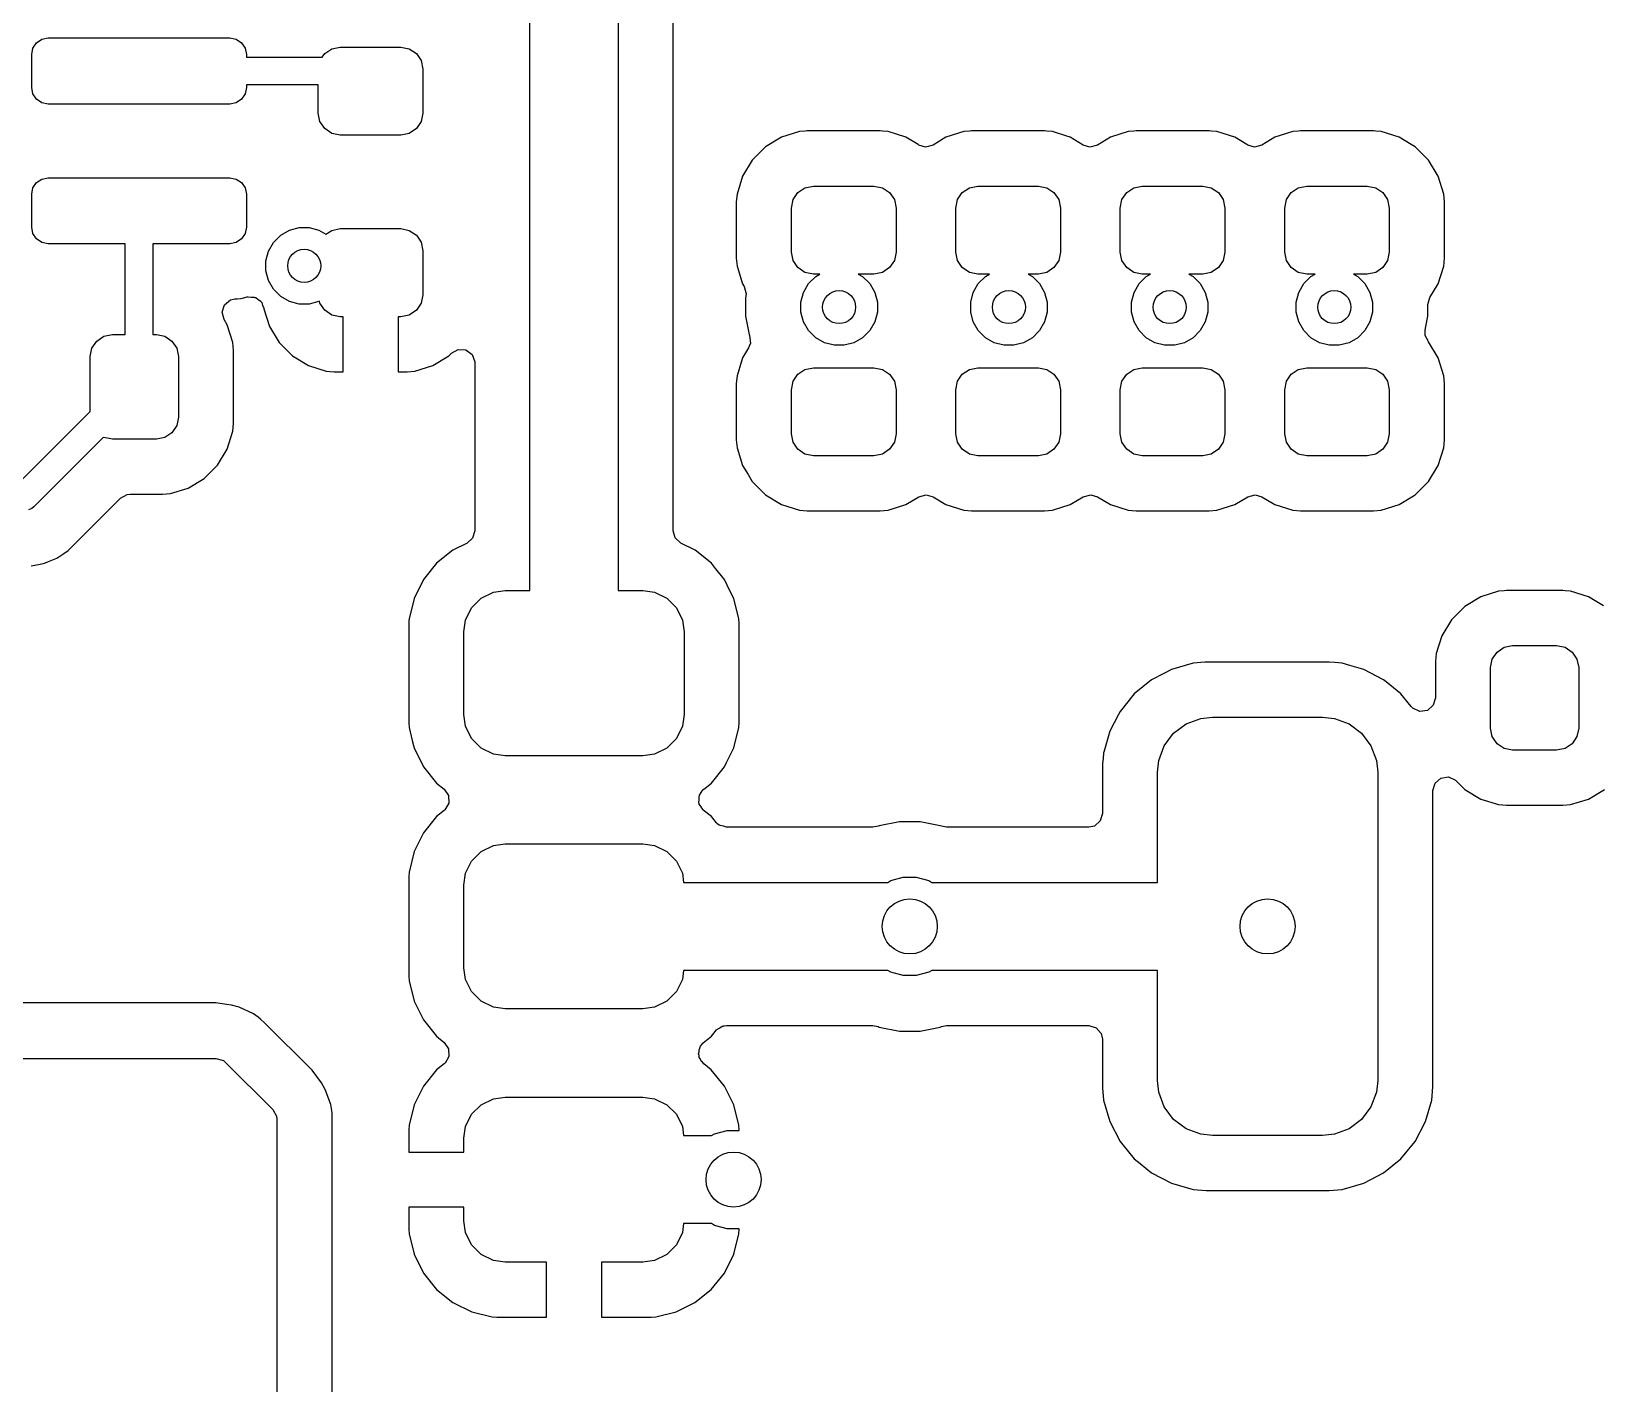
# Model space of a CAD drawing. Extents: x 3.62 to 8.08, y -6.04 to -1.71.
# Drawn here: x 5.967 to 6.528, y -3.187 to -2.704 of the extents above; entities that cross this region are included whole.
import ezdxf

# ---------------------------------------------------------------- set-up
doc = ezdxf.new("R2010")
doc.units = 0
doc.header["$MEASUREMENT"] = 0
doc.layers.add('BLACK', color=7, linetype='CONTINUOUS')

msp = doc.modelspace()

# ---------------------------------------------------------------- linework, layer by layer
at = {"layer": 'BLACK', "linetype": 'CONTINUOUS'}
for p, q in [((6.17717, -2.66339), (6.17717, -2.90354)), ((6.14567, -2.90354), (6.14567, -2.66991)), ((6.19687, -2.7645), (6.19687, -2.67913)), ((5.96797, -2.70955), (5.96925, -2.70764)), ((5.96925, -2.70764), (5.97117, -2.70636)), ((5.97117, -2.70636), (5.97343, -2.70591)), ((5.97343, -2.70591), (6.03839, -2.70591)), ((6.03839, -2.70591), (6.04065, -2.70636)), ((6.04065, -2.70636), (6.04256, -2.70764)), ((6.04256, -2.70764), (6.04384, -2.70955)), ((5.96752, -2.71181), (5.96797, -2.70955)), ((5.96752, -2.72362), (5.96752, -2.71181)), ((6.04384, -2.70955), (6.04429, -2.71181)), ((6.04429, -2.71181), (6.04429, -2.7128)), ((6.04429, -2.7128), (6.07141, -2.7128)), ((6.07141, -2.7128), (6.0723, -2.71146)), ((6.0723, -2.71146), (6.07486, -2.70975)), ((6.07486, -2.70975), (6.07787, -2.70915)), ((6.07787, -2.70915), (6.09952, -2.70915)), ((6.09952, -2.70915), (6.10254, -2.70975)), ((6.10254, -2.70975), (6.10509, -2.71146)), ((6.10509, -2.71146), (6.1068, -2.71401)), ((6.1068, -2.71401), (6.1074, -2.71702)), ((6.1074, -2.71702), (6.1074, -2.73277)), ((5.96797, -2.72588), (5.96752, -2.72362)), ((6.04429, -2.72362), (6.04384, -2.72588)), ((6.07, -2.72264), (6.04429, -2.72264)), ((6.04429, -2.72264), (6.04429, -2.72362)), ((6.07, -2.73277), (6.07, -2.72264)), ((5.96925, -2.7278), (5.96797, -2.72588)), ((5.97117, -2.72908), (5.96925, -2.7278)), ((5.97343, -2.72953), (5.97117, -2.72908)), ((6.03839, -2.72953), (5.97343, -2.72953)), ((6.04065, -2.72908), (6.03839, -2.72953)), ((6.04256, -2.7278), (6.04065, -2.72908)), ((6.04384, -2.72588), (6.04256, -2.7278)), ((6.0706, -2.73578), (6.07, -2.73277)), ((6.0723, -2.73834), (6.0706, -2.73578)), ((6.1068, -2.73578), (6.10509, -2.73834)), ((6.1074, -2.73277), (6.1068, -2.73578)), ((6.07486, -2.74005), (6.0723, -2.73834)), ((6.07787, -2.74064), (6.07486, -2.74005)), ((6.09952, -2.74064), (6.07787, -2.74064)), ((6.10254, -2.74005), (6.09952, -2.74064)), ((6.10509, -2.73834), (6.10254, -2.74005)), ((6.23565, -2.7414), (6.22991, -2.74486)), ((6.24204, -2.73941), (6.23565, -2.7414)), ((6.24406, -2.73922), (6.24204, -2.73941)), ((6.24482, -2.73915), (6.24406, -2.73922)), ((6.27093, -2.73915), (6.24482, -2.73915)), ((6.27176, -2.73923), (6.27093, -2.73915)), ((6.27371, -2.73941), (6.27176, -2.73923)), ((6.2801, -2.7414), (6.27371, -2.73941)), ((6.27371, -2.73941), (6.27371, -2.73941)), ((6.27371, -2.73941), (6.27371, -2.73941)), ((6.28444, -2.74402), (6.2801, -2.7414)), ((6.29444, -2.7414), (6.2898, -2.7442)), ((6.30083, -2.73941), (6.29444, -2.7414)), ((6.30285, -2.73922), (6.30083, -2.73941)), ((6.30361, -2.73915), (6.30285, -2.73922)), ((6.32972, -2.73915), (6.30361, -2.73915)), ((6.33056, -2.73923), (6.32972, -2.73915)), ((6.3325, -2.73941), (6.33056, -2.73923)), ((6.3377, -2.74103), (6.3325, -2.73941)), ((6.3325, -2.73941), (6.3325, -2.73941)), ((6.3325, -2.73941), (6.3325, -2.73941)), ((6.3389, -2.7414), (6.3377, -2.74103)), ((6.34354, -2.7442), (6.3389, -2.7414)), ((6.35323, -2.7414), (6.34859, -2.7442)), ((6.35962, -2.73941), (6.35323, -2.7414)), ((6.36165, -2.73922), (6.35962, -2.73941)), ((6.3624, -2.73915), (6.36165, -2.73922)), ((6.38852, -2.73915), (6.3624, -2.73915)), ((6.38935, -2.73923), (6.38852, -2.73915)), ((6.39129, -2.73941), (6.38935, -2.73923)), ((6.39769, -2.7414), (6.39129, -2.73941)), ((6.39129, -2.73941), (6.39129, -2.73941)), ((6.39129, -2.73941), (6.39129, -2.73941)), ((6.40202, -2.74402), (6.39769, -2.7414)), ((6.41202, -2.7414), (6.40738, -2.7442)), ((6.41842, -2.73941), (6.41202, -2.7414)), ((6.42044, -2.73922), (6.41842, -2.73941)), ((6.4212, -2.73915), (6.42044, -2.73922)), ((6.44731, -2.73915), (6.4212, -2.73915)), ((6.44814, -2.73923), (6.44731, -2.73915)), ((6.45009, -2.73941), (6.44814, -2.73923)), ((6.45648, -2.7414), (6.45009, -2.73941)), ((6.45009, -2.73941), (6.45009, -2.73941)), ((6.45009, -2.73941), (6.45009, -2.73941)), ((6.46082, -2.74402), (6.45648, -2.7414)), ((6.22991, -2.74486), (6.22518, -2.7496)), ((6.28474, -2.7442), (6.28444, -2.74402)), ((6.28714, -2.74491), (6.28474, -2.7442)), ((6.2898, -2.7442), (6.28714, -2.74491)), ((6.34593, -2.74491), (6.34354, -2.7442)), ((6.34859, -2.7442), (6.34593, -2.74491)), ((6.40233, -2.7442), (6.40202, -2.74402)), ((6.40472, -2.74491), (6.40233, -2.7442)), ((6.40738, -2.7442), (6.40472, -2.74491)), ((6.46221, -2.74486), (6.46082, -2.74402)), ((6.46695, -2.7496), (6.46221, -2.74486)), ((6.22518, -2.7496), (6.22171, -2.75533)), ((6.47041, -2.75533), (6.46695, -2.7496)), ((6.46695, -2.7496), (6.46695, -2.7496)), ((6.46695, -2.7496), (6.46695, -2.7496)), ((5.96797, -2.75955), (5.96925, -2.75764)), ((5.96925, -2.75764), (5.97117, -2.75636)), ((5.97117, -2.75636), (5.97343, -2.75591)), ((5.97343, -2.75591), (6.03839, -2.75591)), ((6.03839, -2.75591), (6.04065, -2.75636)), ((6.04065, -2.75636), (6.04256, -2.75764)), ((6.04256, -2.75764), (6.04384, -2.75955)), ((6.22171, -2.75533), (6.21972, -2.76172)), ((6.24403, -2.75946), (6.24705, -2.75886)), ((6.24705, -2.75886), (6.2687, -2.75886)), ((6.2687, -2.75886), (6.27171, -2.75946)), ((6.30283, -2.75946), (6.30584, -2.75886)), ((6.30584, -2.75886), (6.32749, -2.75886)), ((6.32749, -2.75886), (6.33051, -2.75946)), ((6.36162, -2.75946), (6.36463, -2.75886)), ((6.36463, -2.75886), (6.38629, -2.75886)), ((6.38629, -2.75886), (6.3893, -2.75946)), ((6.42041, -2.75946), (6.42343, -2.75886)), ((6.42343, -2.75886), (6.44508, -2.75886)), ((6.44508, -2.75886), (6.44809, -2.75946)), ((6.4724, -2.76172), (6.47041, -2.75533)), ((5.96752, -2.76181), (5.96797, -2.75955)), ((5.96752, -2.77362), (5.96752, -2.76181)), ((6.04384, -2.75955), (6.04429, -2.76181)), ((6.04429, -2.76181), (6.04429, -2.77362)), ((6.19687, -2.88218), (6.19687, -2.7645)), ((6.21972, -2.76172), (6.21947, -2.7645)), ((6.21947, -2.7645), (6.21947, -2.78471)), ((6.23917, -2.76673), (6.23977, -2.76372)), ((6.23977, -2.76372), (6.24148, -2.76116)), ((6.24148, -2.76116), (6.24403, -2.75946)), ((6.27171, -2.75946), (6.27427, -2.76116)), ((6.27427, -2.76116), (6.27598, -2.76372)), ((6.27598, -2.76372), (6.27657, -2.76673)), ((6.29797, -2.76673), (6.29857, -2.76372)), ((6.29857, -2.76372), (6.30027, -2.76116)), ((6.30027, -2.76116), (6.30283, -2.75946)), ((6.33051, -2.75946), (6.33306, -2.76116)), ((6.33306, -2.76116), (6.33477, -2.76372)), ((6.33477, -2.76372), (6.33537, -2.76673)), ((6.35676, -2.76673), (6.35736, -2.76372)), ((6.35736, -2.76372), (6.35906, -2.76116)), ((6.35906, -2.76116), (6.36162, -2.75946)), ((6.3893, -2.75946), (6.39185, -2.76116)), ((6.39185, -2.76116), (6.39356, -2.76372)), ((6.39356, -2.76372), (6.39416, -2.76673)), ((6.41555, -2.76673), (6.41615, -2.76372)), ((6.41615, -2.76372), (6.41786, -2.76116)), ((6.41786, -2.76116), (6.42041, -2.75946)), ((6.44809, -2.75946), (6.45065, -2.76116)), ((6.45065, -2.76116), (6.45235, -2.76372)), ((6.45235, -2.76372), (6.45295, -2.76673)), ((6.47266, -2.7645), (6.4724, -2.76172)), ((6.47266, -2.78471), (6.47266, -2.7645)), ((6.23917, -2.78248), (6.23917, -2.76673)), ((6.27657, -2.76673), (6.27657, -2.78248)), ((6.29797, -2.78248), (6.29797, -2.76673)), ((6.33537, -2.76673), (6.33537, -2.78248)), ((6.35676, -2.78248), (6.35676, -2.76673)), ((6.39416, -2.76673), (6.39416, -2.78248)), ((6.41555, -2.78248), (6.41555, -2.76673)), ((6.45295, -2.76673), (6.45295, -2.78248)), ((5.96797, -2.77588), (5.96752, -2.77362)), ((6.04429, -2.77362), (6.04384, -2.77588)), ((6.05657, -2.77647), (6.05969, -2.77467)), ((6.05969, -2.77467), (6.06316, -2.77374)), ((6.06316, -2.77374), (6.06676, -2.77374)), ((6.06676, -2.77374), (6.07023, -2.77467)), ((6.07023, -2.77467), (6.07274, -2.77612)), ((6.07274, -2.77612), (6.07486, -2.77471)), ((6.07486, -2.77471), (6.07787, -2.77411)), ((6.07787, -2.77411), (6.09952, -2.77411)), ((6.09952, -2.77411), (6.10254, -2.77471)), ((6.10254, -2.77471), (6.10509, -2.77642)), ((5.96925, -2.7778), (5.96797, -2.77588)), ((5.97117, -2.77908), (5.96925, -2.7778)), ((5.97343, -2.77953), (5.97117, -2.77908)), ((6.00098, -2.77953), (5.97343, -2.77953)), ((6.00098, -2.81201), (6.00098, -2.77953)), ((6.03839, -2.77953), (6.01083, -2.77953)), ((6.01083, -2.77953), (6.01083, -2.81201)), ((6.04065, -2.77908), (6.03839, -2.77953)), ((6.04256, -2.7778), (6.04065, -2.77908)), ((6.04384, -2.77588), (6.04256, -2.7778)), ((6.05223, -2.78213), (6.05403, -2.77901)), ((6.05403, -2.77901), (6.05657, -2.77647)), ((6.10509, -2.77642), (6.1068, -2.77897)), ((6.1068, -2.77897), (6.1074, -2.78198)), ((6.0513, -2.7856), (6.05223, -2.78213)), ((6.0513, -2.7892), (6.0513, -2.7856)), ((6.1074, -2.78198), (6.1074, -2.79773)), ((6.21947, -2.78471), (6.21972, -2.78749)), ((6.23977, -2.78549), (6.23917, -2.78248)), ((6.24148, -2.78805), (6.23977, -2.78549)), ((6.27598, -2.78549), (6.27427, -2.78805)), ((6.27657, -2.78248), (6.27598, -2.78549)), ((6.29857, -2.78549), (6.29797, -2.78248)), ((6.30027, -2.78805), (6.29857, -2.78549)), ((6.33477, -2.78549), (6.33306, -2.78805)), ((6.33537, -2.78248), (6.33477, -2.78549)), ((6.35736, -2.78549), (6.35676, -2.78248)), ((6.35906, -2.78805), (6.35736, -2.78549)), ((6.39356, -2.78549), (6.39185, -2.78805)), ((6.39416, -2.78248), (6.39356, -2.78549)), ((6.41615, -2.78549), (6.41555, -2.78248)), ((6.41786, -2.78805), (6.41615, -2.78549)), ((6.45235, -2.78549), (6.45065, -2.78805)), ((6.45295, -2.78248), (6.45235, -2.78549)), ((6.4724, -2.78749), (6.47266, -2.78471)), ((6.05223, -2.79267), (6.0513, -2.7892)), ((6.21972, -2.78749), (6.21972, -2.78749)), ((6.21972, -2.78749), (6.21972, -2.78749)), ((6.21972, -2.78749), (6.22171, -2.79388)), ((6.24403, -2.78975), (6.24148, -2.78805)), ((6.24705, -2.79035), (6.24403, -2.78975)), ((6.2453, -2.79378), (6.24785, -2.79123)), ((6.24937, -2.79035), (6.24705, -2.79035)), ((6.24785, -2.79123), (6.24937, -2.79035)), ((6.2687, -2.79035), (6.2631, -2.79035)), ((6.2631, -2.79035), (6.26462, -2.79123)), ((6.26462, -2.79123), (6.26717, -2.79378)), ((6.27171, -2.78975), (6.2687, -2.79035)), ((6.27427, -2.78805), (6.27171, -2.78975)), ((6.30283, -2.78975), (6.30027, -2.78805)), ((6.30584, -2.79035), (6.30283, -2.78975)), ((6.31006, -2.79035), (6.30584, -2.79035)), ((6.306, -2.79378), (6.30854, -2.79123)), ((6.30854, -2.79123), (6.31006, -2.79035)), ((6.32749, -2.79035), (6.3238, -2.79035)), ((6.3238, -2.79035), (6.32532, -2.79123)), ((6.32532, -2.79123), (6.32786, -2.79378)), ((6.33051, -2.78975), (6.32749, -2.79035)), ((6.33306, -2.78805), (6.33051, -2.78975)), ((6.36162, -2.78975), (6.35906, -2.78805)), ((6.36463, -2.79035), (6.36162, -2.78975)), ((6.3635, -2.79378), (6.36604, -2.79123)), ((6.36756, -2.79035), (6.36463, -2.79035)), ((6.36604, -2.79123), (6.36756, -2.79035)), ((6.38629, -2.79035), (6.3813, -2.79035)), ((6.3813, -2.79035), (6.38282, -2.79123)), ((6.38282, -2.79123), (6.38536, -2.79378)), ((6.3893, -2.78975), (6.38629, -2.79035)), ((6.39185, -2.78805), (6.3893, -2.78975)), ((6.42041, -2.78975), (6.41786, -2.78805)), ((6.42343, -2.79035), (6.42041, -2.78975)), ((6.42236, -2.79378), (6.4249, -2.79123)), ((6.42643, -2.79035), (6.42343, -2.79035)), ((6.4249, -2.79123), (6.42643, -2.79035)), ((6.44508, -2.79035), (6.44016, -2.79035)), ((6.44016, -2.79035), (6.44168, -2.79123)), ((6.44168, -2.79123), (6.44422, -2.79378)), ((6.44809, -2.78975), (6.44508, -2.79035)), ((6.45065, -2.78805), (6.44809, -2.78975)), ((6.47041, -2.79388), (6.4724, -2.78749)), ((6.05403, -2.79579), (6.05223, -2.79267)), ((6.05657, -2.79833), (6.05403, -2.79579)), ((6.1074, -2.79773), (6.1068, -2.80074)), ((6.22171, -2.79388), (6.22203, -2.79441)), ((6.22203, -2.79441), (6.22226, -2.79479)), ((6.22226, -2.79479), (6.22296, -2.79745)), ((6.22296, -2.79745), (6.22287, -2.79826)), ((6.24257, -2.80037), (6.2435, -2.79689)), ((6.2435, -2.79689), (6.2453, -2.79378)), ((6.26717, -2.79378), (6.26896, -2.79689)), ((6.26896, -2.79689), (6.2699, -2.80037)), ((6.30327, -2.80037), (6.3042, -2.79689)), ((6.3042, -2.79689), (6.306, -2.79378)), ((6.32786, -2.79378), (6.32966, -2.79689)), ((6.32966, -2.79689), (6.33059, -2.80037)), ((6.36077, -2.80037), (6.3617, -2.79689)), ((6.3617, -2.79689), (6.3635, -2.79378)), ((6.38536, -2.79378), (6.38716, -2.79689)), ((6.38716, -2.79689), (6.38809, -2.80037)), ((6.41963, -2.80037), (6.42056, -2.79689)), ((6.42056, -2.79689), (6.42236, -2.79378)), ((6.44422, -2.79378), (6.44602, -2.79689)), ((6.44602, -2.79689), (6.44695, -2.80037)), ((6.46748, -2.79873), (6.47041, -2.79388)), ((6.03563, -2.80398), (6.03647, -2.80136)), ((6.03647, -2.80136), (6.0386, -2.79962)), ((6.0386, -2.79962), (6.0397, -2.7993)), ((6.0397, -2.7993), (6.0401, -2.79923)), ((6.0401, -2.79923), (6.04097, -2.79923)), ((6.04097, -2.79923), (6.04242, -2.79912)), ((6.04242, -2.79912), (6.04462, -2.79848)), ((6.04462, -2.79848), (6.04491, -2.79843)), ((6.04491, -2.79843), (6.046, -2.79856)), ((6.046, -2.79856), (6.0471, -2.79857)), ((6.0471, -2.79857), (6.04734, -2.79873)), ((6.04734, -2.79873), (6.04764, -2.79876)), ((6.04764, -2.79876), (6.04848, -2.79946)), ((6.04848, -2.79946), (6.04941, -2.80006)), ((6.04941, -2.80006), (6.04953, -2.80033)), ((6.04953, -2.80033), (6.04976, -2.80052)), ((6.04976, -2.80052), (6.05009, -2.80157)), ((6.05009, -2.80157), (6.05051, -2.80248)), ((6.05051, -2.80248), (6.05051, -2.80248)), ((6.05051, -2.80248), (6.05052, -2.80252)), ((6.05052, -2.80252), (6.05054, -2.80257)), ((6.05054, -2.80257), (6.05056, -2.80271)), ((6.05056, -2.80271), (6.05056, -2.80274)), ((6.05056, -2.80274), (6.05255, -2.80912)), ((6.05969, -2.80013), (6.05657, -2.79833)), ((6.06316, -2.80106), (6.05969, -2.80013)), ((6.06676, -2.80106), (6.06316, -2.80106)), ((6.07023, -2.80013), (6.06676, -2.80106)), ((6.07045, -2.80001), (6.07023, -2.80013)), ((6.0706, -2.80074), (6.07045, -2.80001)), ((6.0723, -2.8033), (6.0706, -2.80074)), ((6.07486, -2.80501), (6.0723, -2.8033)), ((6.10509, -2.8033), (6.10254, -2.80501)), ((6.1068, -2.80074), (6.10509, -2.8033)), ((6.22287, -2.79826), (6.22275, -2.79887)), ((6.22275, -2.79887), (6.22275, -2.80546)), ((6.24257, -2.80396), (6.24257, -2.80037)), ((6.2699, -2.80037), (6.2699, -2.80396)), ((6.30327, -2.80396), (6.30327, -2.80037)), ((6.33059, -2.80037), (6.33059, -2.80396)), ((6.36077, -2.80396), (6.36077, -2.80037)), ((6.38809, -2.80037), (6.38809, -2.80396)), ((6.41963, -2.80396), (6.41963, -2.80037)), ((6.44695, -2.80037), (6.44695, -2.80396)), ((6.46678, -2.80126), (6.46748, -2.79873)), ((6.46678, -2.80546), (6.46678, -2.80126)), ((6.03633, -2.80664), (6.03563, -2.80398)), ((6.03744, -2.80848), (6.03633, -2.80664)), ((6.03943, -2.81487), (6.03744, -2.80848)), ((6.05255, -2.80912), (6.05602, -2.81485)), ((6.07787, -2.80561), (6.07486, -2.80501)), ((6.07885, -2.80561), (6.07787, -2.80561)), ((6.07885, -2.82529), (6.07885, -2.80561)), ((6.09952, -2.80561), (6.09854, -2.80561)), ((6.09854, -2.80561), (6.09854, -2.82529)), ((6.10254, -2.80501), (6.09952, -2.80561)), ((6.22275, -2.80546), (6.22404, -2.81193)), ((6.2435, -2.80744), (6.24257, -2.80396)), ((6.2453, -2.81055), (6.2435, -2.80744)), ((6.26896, -2.80744), (6.26717, -2.81055)), ((6.2699, -2.80396), (6.26896, -2.80744)), ((6.3042, -2.80744), (6.30327, -2.80396)), ((6.306, -2.81055), (6.3042, -2.80744)), ((6.32966, -2.80744), (6.32786, -2.81055)), ((6.33059, -2.80396), (6.32966, -2.80744)), ((6.3617, -2.80744), (6.36077, -2.80396)), ((6.3635, -2.81055), (6.3617, -2.80744)), ((6.38716, -2.80744), (6.38536, -2.81055)), ((6.38809, -2.80396), (6.38716, -2.80744)), ((6.42056, -2.80744), (6.41963, -2.80396)), ((6.42236, -2.81055), (6.42056, -2.80744)), ((6.44602, -2.80744), (6.44422, -2.81055)), ((6.44695, -2.80396), (6.44602, -2.80744)), ((6.4658, -2.81035), (6.46606, -2.80907)), ((6.46606, -2.80907), (6.46678, -2.80546)), ((5.98908, -2.81687), (5.99079, -2.81431)), ((5.99079, -2.81431), (5.99334, -2.81261)), ((5.99334, -2.81261), (5.99636, -2.81201)), ((5.99636, -2.81201), (6.00098, -2.81201)), ((6.01083, -2.81201), (6.01211, -2.81201)), ((6.01211, -2.81201), (6.01512, -2.81261)), ((6.01512, -2.81261), (6.01767, -2.81431)), ((6.01767, -2.81431), (6.01938, -2.81687)), ((6.03969, -2.81765), (6.03943, -2.81487)), ((6.05602, -2.81485), (6.06075, -2.81958)), ((6.22404, -2.81193), (6.22404, -2.81193)), ((6.22404, -2.81193), (6.22404, -2.81193)), ((6.22404, -2.81193), (6.2242, -2.81233)), ((6.2242, -2.81233), (6.2245, -2.81507)), ((6.24785, -2.8131), (6.2453, -2.81055)), ((6.25096, -2.8149), (6.24785, -2.8131)), ((6.25444, -2.81583), (6.25096, -2.8149)), ((6.26151, -2.8149), (6.25803, -2.81583)), ((6.26462, -2.8131), (6.26151, -2.8149)), ((6.26717, -2.81055), (6.26462, -2.8131)), ((6.30854, -2.8131), (6.306, -2.81055)), ((6.31166, -2.8149), (6.30854, -2.8131)), ((6.31513, -2.81583), (6.31166, -2.8149)), ((6.3222, -2.8149), (6.31873, -2.81583)), ((6.32532, -2.8131), (6.3222, -2.8149)), ((6.32786, -2.81055), (6.32532, -2.8131)), ((6.36604, -2.8131), (6.3635, -2.81055)), ((6.36916, -2.8149), (6.36604, -2.8131)), ((6.37263, -2.81583), (6.36916, -2.8149)), ((6.3797, -2.8149), (6.37623, -2.81583)), ((6.38282, -2.8131), (6.3797, -2.8149)), ((6.38536, -2.81055), (6.38282, -2.8131)), ((6.4249, -2.8131), (6.42236, -2.81055)), ((6.42802, -2.8149), (6.4249, -2.8131)), ((6.43149, -2.81583), (6.42802, -2.8149)), ((6.43856, -2.8149), (6.43509, -2.81583)), ((6.44168, -2.8131), (6.43856, -2.8149)), ((6.44422, -2.81055), (6.44168, -2.8131)), ((6.46582, -2.81234), (6.4658, -2.81035)), ((6.46687, -2.81425), (6.46582, -2.81234)), ((6.46677, -2.81433), (6.46687, -2.81425)), ((6.46695, -2.81456), (6.46677, -2.81433)), ((6.47041, -2.82029), (6.46695, -2.81456)), ((6.46695, -2.81456), (6.46695, -2.81456)), ((6.46695, -2.81456), (6.46695, -2.81456)), ((5.98848, -2.81988), (5.98908, -2.81687)), ((5.98848, -2.8395), (5.98848, -2.81988)), ((6.01938, -2.81687), (6.01998, -2.81988)), ((6.01998, -2.81988), (6.01998, -2.84154)), ((6.03969, -2.84376), (6.03969, -2.81765)), ((6.06075, -2.81958), (6.06648, -2.82305)), ((6.11092, -2.82305), (6.11665, -2.81958)), ((6.11665, -2.81958), (6.11763, -2.8186)), ((6.11665, -2.81958), (6.11665, -2.81958)), ((6.11763, -2.8186), (6.12004, -2.81728)), ((6.12004, -2.81728), (6.12279, -2.81748)), ((6.12279, -2.81748), (6.12499, -2.81913)), ((6.12499, -2.81913), (6.12595, -2.8217)), ((6.22171, -2.82029), (6.22133, -2.82154)), ((6.22387, -2.81672), (6.22171, -2.82029)), ((6.22171, -2.82029), (6.22171, -2.82029)), ((6.22171, -2.82029), (6.22171, -2.82029)), ((6.2245, -2.81507), (6.22387, -2.81672)), ((6.25803, -2.81583), (6.25444, -2.81583)), ((6.31873, -2.81583), (6.31513, -2.81583)), ((6.37623, -2.81583), (6.37263, -2.81583)), ((6.43509, -2.81583), (6.43149, -2.81583)), ((6.4724, -2.82669), (6.47041, -2.82029)), ((6.06648, -2.82305), (6.06648, -2.82305)), ((6.06648, -2.82305), (6.07287, -2.82504)), ((6.07287, -2.82504), (6.07287, -2.82504)), ((6.07287, -2.82504), (6.07564, -2.82529)), ((6.07564, -2.82529), (6.07885, -2.82529)), ((6.07885, -2.82529), (6.07885, -2.82529)), ((6.09854, -2.82529), (6.10175, -2.82529)), ((6.10175, -2.82529), (6.10453, -2.82504)), ((6.10453, -2.82504), (6.11092, -2.82305)), ((6.10453, -2.82504), (6.10453, -2.82504)), ((6.12595, -2.8217), (6.12596, -2.82205)), ((6.12596, -2.82205), (6.12596, -2.88218)), ((6.22133, -2.82154), (6.21972, -2.82669)), ((6.23977, -2.82868), (6.24148, -2.82613)), ((6.24148, -2.82613), (6.24403, -2.82442)), ((6.24403, -2.82442), (6.24705, -2.82382)), ((6.24705, -2.82382), (6.2687, -2.82382)), ((6.2687, -2.82382), (6.27171, -2.82442)), ((6.27171, -2.82442), (6.27427, -2.82613)), ((6.27427, -2.82613), (6.27598, -2.82868)), ((6.29857, -2.82868), (6.30027, -2.82613)), ((6.30027, -2.82613), (6.30283, -2.82442)), ((6.30283, -2.82442), (6.30584, -2.82382)), ((6.30584, -2.82382), (6.32749, -2.82382)), ((6.32749, -2.82382), (6.33051, -2.82442)), ((6.33051, -2.82442), (6.33306, -2.82613)), ((6.33306, -2.82613), (6.33477, -2.82868)), ((6.35736, -2.82868), (6.35906, -2.82613)), ((6.35906, -2.82613), (6.36162, -2.82442)), ((6.36162, -2.82442), (6.36463, -2.82382)), ((6.36463, -2.82382), (6.38629, -2.82382)), ((6.38629, -2.82382), (6.3893, -2.82442)), ((6.3893, -2.82442), (6.39185, -2.82613)), ((6.39185, -2.82613), (6.39356, -2.82868)), ((6.41615, -2.82868), (6.41786, -2.82613)), ((6.41786, -2.82613), (6.42041, -2.82442)), ((6.42041, -2.82442), (6.42343, -2.82382)), ((6.42343, -2.82382), (6.44508, -2.82382)), ((6.44508, -2.82382), (6.44809, -2.82442)), ((6.44809, -2.82442), (6.45065, -2.82613)), ((6.45065, -2.82613), (6.45235, -2.82868)), ((6.21972, -2.82669), (6.21947, -2.82946)), ((6.21947, -2.82946), (6.21947, -2.84967)), ((6.23917, -2.83169), (6.23977, -2.82868)), ((6.23917, -2.84744), (6.23917, -2.83169)), ((6.27598, -2.82868), (6.27657, -2.83169)), ((6.27657, -2.83169), (6.27657, -2.84744)), ((6.29797, -2.83169), (6.29857, -2.82868)), ((6.29797, -2.84744), (6.29797, -2.83169)), ((6.33477, -2.82868), (6.33537, -2.83169)), ((6.33537, -2.83169), (6.33537, -2.84744)), ((6.35676, -2.83169), (6.35736, -2.82868)), ((6.35676, -2.84744), (6.35676, -2.83169)), ((6.39356, -2.82868), (6.39416, -2.83169)), ((6.39416, -2.83169), (6.39416, -2.84744)), ((6.41555, -2.83169), (6.41615, -2.82868)), ((6.41555, -2.84744), (6.41555, -2.83169)), ((6.45235, -2.82868), (6.45295, -2.83169)), ((6.45295, -2.83169), (6.45295, -2.84744)), ((6.47266, -2.82946), (6.4724, -2.82669)), ((6.47266, -2.84967), (6.47266, -2.82946)), ((5.96282, -2.86516), (5.98848, -2.8395)), ((6.01998, -2.84154), (6.01938, -2.84455)), ((6.01767, -2.8471), (6.01512, -2.84881)), ((6.01938, -2.84455), (6.01767, -2.8471)), ((6.03744, -2.85294), (6.03943, -2.84654)), ((6.03943, -2.84654), (6.03969, -2.84376)), ((6.23977, -2.85045), (6.23917, -2.84744)), ((6.27657, -2.84744), (6.27598, -2.85045)), ((6.29857, -2.85045), (6.29797, -2.84744)), ((6.33537, -2.84744), (6.33477, -2.85045)), ((6.35736, -2.85045), (6.35676, -2.84744)), ((6.39416, -2.84744), (6.39356, -2.85045)), ((6.41615, -2.85045), (6.41555, -2.84744)), ((6.45295, -2.84744), (6.45235, -2.85045)), ((5.99319, -2.84871), (5.96834, -2.87356)), ((5.99334, -2.84881), (5.99319, -2.84871)), ((5.99636, -2.84941), (5.99334, -2.84881)), ((6.01211, -2.84941), (5.99636, -2.84941)), ((6.01512, -2.84881), (6.01211, -2.84941)), ((6.03398, -2.85867), (6.03744, -2.85294)), ((6.21947, -2.84967), (6.21972, -2.85245)), ((6.21972, -2.85245), (6.21972, -2.85245)), ((6.21972, -2.85245), (6.21972, -2.85245)), ((6.21972, -2.85245), (6.22171, -2.85884)), ((6.24148, -2.85301), (6.23977, -2.85045)), ((6.24403, -2.85472), (6.24148, -2.85301)), ((6.27427, -2.85301), (6.27171, -2.85472)), ((6.27598, -2.85045), (6.27427, -2.85301)), ((6.30027, -2.85301), (6.29857, -2.85045)), ((6.30283, -2.85472), (6.30027, -2.85301)), ((6.33306, -2.85301), (6.33051, -2.85472)), ((6.33477, -2.85045), (6.33306, -2.85301)), ((6.35906, -2.85301), (6.35736, -2.85045)), ((6.36162, -2.85472), (6.35906, -2.85301)), ((6.39185, -2.85301), (6.3893, -2.85472)), ((6.39356, -2.85045), (6.39185, -2.85301)), ((6.41786, -2.85301), (6.41615, -2.85045)), ((6.42041, -2.85472), (6.41786, -2.85301)), ((6.45065, -2.85301), (6.44809, -2.85472)), ((6.45235, -2.85045), (6.45065, -2.85301)), ((6.47041, -2.85884), (6.4724, -2.85245)), ((6.4724, -2.85245), (6.47266, -2.84967)), ((6.02924, -2.8634), (6.03398, -2.85867)), ((6.22171, -2.85884), (6.22365, -2.86204)), ((6.24705, -2.85531), (6.24403, -2.85472)), ((6.2687, -2.85531), (6.24705, -2.85531)), ((6.27171, -2.85472), (6.2687, -2.85531)), ((6.30584, -2.85531), (6.30283, -2.85472)), ((6.32749, -2.85531), (6.30584, -2.85531)), ((6.33051, -2.85472), (6.32749, -2.85531)), ((6.36463, -2.85531), (6.36162, -2.85472)), ((6.38629, -2.85531), (6.36463, -2.85531)), ((6.3893, -2.85472), (6.38629, -2.85531)), ((6.42343, -2.85531), (6.42041, -2.85472)), ((6.44508, -2.85531), (6.42343, -2.85531)), ((6.44809, -2.85472), (6.44508, -2.85531)), ((6.46695, -2.86457), (6.47041, -2.85884)), ((6.02351, -2.86687), (6.02924, -2.8634)), ((6.22365, -2.86204), (6.22518, -2.86457)), ((6.22518, -2.86457), (6.22991, -2.86931)), ((6.46221, -2.86931), (6.46695, -2.86457)), ((5.98439, -2.88537), (5.99922, -2.87054)), ((5.99922, -2.87054), (6.00164, -2.86923)), ((6.00164, -2.86923), (6.00268, -2.86911)), ((6.00268, -2.86911), (6.01434, -2.86911)), ((6.01434, -2.86911), (6.01711, -2.86886)), ((6.01434, -2.86911), (6.01434, -2.86911)), ((6.01711, -2.86886), (6.02351, -2.86687)), ((6.22991, -2.86931), (6.22991, -2.86931)), ((6.22991, -2.86931), (6.22991, -2.86931)), ((6.22991, -2.86931), (6.23565, -2.87277)), ((6.2801, -2.87277), (6.28474, -2.86997)), ((6.28474, -2.86997), (6.2874, -2.86927)), ((6.2874, -2.86927), (6.2898, -2.86997)), ((6.2898, -2.86997), (6.29444, -2.87277)), ((6.3389, -2.87277), (6.34354, -2.86997)), ((6.34354, -2.86997), (6.3462, -2.86927)), ((6.3462, -2.86927), (6.34859, -2.86997)), ((6.34859, -2.86997), (6.35323, -2.87277)), ((6.39769, -2.87277), (6.40233, -2.86997)), ((6.40233, -2.86997), (6.40499, -2.86927)), ((6.40499, -2.86927), (6.40738, -2.86997)), ((6.40738, -2.86997), (6.41202, -2.87277)), ((6.45648, -2.87277), (6.46221, -2.86931)), ((5.9676, -2.87417), (5.96634, -2.87469)), ((5.96834, -2.87356), (5.9676, -2.87417)), ((5.9676, -2.87417), (5.9676, -2.87417)), ((6.23565, -2.87277), (6.24204, -2.87477)), ((6.24204, -2.87477), (6.24482, -2.87502)), ((6.24482, -2.87502), (6.24482, -2.87502)), ((6.24482, -2.87502), (6.27093, -2.87502)), ((6.27093, -2.87502), (6.27371, -2.87477)), ((6.27093, -2.87502), (6.27093, -2.87502)), ((6.27371, -2.87477), (6.2801, -2.87277)), ((6.29444, -2.87277), (6.30083, -2.87477)), ((6.30083, -2.87477), (6.30361, -2.87502)), ((6.30361, -2.87502), (6.30361, -2.87502)), ((6.30361, -2.87502), (6.32972, -2.87502)), ((6.32972, -2.87502), (6.3325, -2.87477)), ((6.32972, -2.87502), (6.32972, -2.87502)), ((6.3325, -2.87477), (6.3389, -2.87277)), ((6.35323, -2.87277), (6.35962, -2.87477)), ((6.35962, -2.87477), (6.3624, -2.87502)), ((6.3624, -2.87502), (6.3624, -2.87502)), ((6.3624, -2.87502), (6.38851, -2.87502)), ((6.38851, -2.87502), (6.38852, -2.87502)), ((6.38852, -2.87502), (6.39129, -2.87477)), ((6.39129, -2.87477), (6.39769, -2.87277)), ((6.41202, -2.87277), (6.41842, -2.87477)), ((6.41842, -2.87477), (6.4212, -2.87502)), ((6.4212, -2.87502), (6.4212, -2.87502)), ((6.4212, -2.87502), (6.44731, -2.87502)), ((6.44731, -2.87502), (6.45009, -2.87477)), ((6.44731, -2.87502), (6.44731, -2.87502)), ((6.45009, -2.87477), (6.45648, -2.87277)), ((6.12596, -2.88218), (6.12519, -2.88482)), ((6.19756, -2.88469), (6.19687, -2.88218)), ((5.98056, -2.88921), (5.98399, -2.88578)), ((5.98399, -2.88578), (5.98439, -2.88537)), ((5.98399, -2.88578), (5.98399, -2.88578)), ((5.98439, -2.88537), (5.98439, -2.88537)), ((6.12325, -2.88656), (6.11814, -2.88909)), ((6.12519, -2.88482), (6.12325, -2.88656)), ((6.19958, -2.88656), (6.19756, -2.88469)), ((6.2047, -2.88909), (6.19958, -2.88656)), ((5.97205, -2.89376), (5.97358, -2.89312)), ((5.97358, -2.89312), (5.97653, -2.8919)), ((5.97653, -2.8919), (5.97905, -2.89022)), ((5.97905, -2.89022), (5.98056, -2.88921)), ((6.11814, -2.88909), (6.11229, -2.89379)), ((6.21054, -2.89379), (6.2047, -2.88909)), ((5.96729, -2.8947), (5.97061, -2.89404)), ((5.97061, -2.89404), (5.97205, -2.89376)), ((6.11229, -2.89379), (6.1076, -2.89963)), ((6.11229, -2.89379), (6.11229, -2.89379)), ((6.21205, -2.89567), (6.21054, -2.89379)), ((6.21054, -2.89379), (6.21054, -2.89379)), ((6.21524, -2.89963), (6.21205, -2.89567)), ((6.1076, -2.89963), (6.10427, -2.90635)), ((6.1076, -2.89963), (6.1076, -2.89963)), ((6.12823, -2.90629), (6.1326, -2.90416)), ((6.1326, -2.90416), (6.13681, -2.90354)), ((6.13681, -2.90354), (6.14567, -2.90354)), ((6.17717, -2.90354), (6.18602, -2.90354)), ((6.18602, -2.90354), (6.19024, -2.90416)), ((6.19024, -2.90416), (6.1946, -2.90629)), ((6.2172, -2.9036), (6.21524, -2.89963)), ((6.21524, -2.89963), (6.21524, -2.89963)), ((6.21857, -2.90635), (6.2172, -2.9036)), ((6.49204, -2.90378), (6.48565, -2.90577)), ((6.49406, -2.90359), (6.49204, -2.90378)), ((6.49482, -2.90352), (6.49406, -2.90359)), ((6.51502, -2.90352), (6.49482, -2.90352)), ((6.51584, -2.9036), (6.51502, -2.90352)), ((6.5178, -2.90378), (6.51584, -2.9036)), ((6.5242, -2.90577), (6.5178, -2.90378)), ((6.5178, -2.90378), (6.5178, -2.90378)), ((6.5178, -2.90378), (6.5178, -2.90378)), ((6.10427, -2.90635), (6.10246, -2.91363)), ((6.12266, -2.91409), (6.1248, -2.90973)), ((6.1248, -2.90973), (6.12823, -2.90629)), ((6.1946, -2.90629), (6.19804, -2.90973)), ((6.19804, -2.90973), (6.20017, -2.91409)), ((6.22038, -2.91363), (6.21857, -2.90635)), ((6.47991, -2.90923), (6.47518, -2.91397)), ((6.48565, -2.90577), (6.47991, -2.90923)), ((6.52955, -2.909), (6.5242, -2.90577)), ((6.10235, -2.91516), (6.10234, -2.91531)), ((6.10234, -2.91531), (6.10234, -2.95083)), ((6.10242, -2.91418), (6.10235, -2.91516)), ((6.10246, -2.91363), (6.10242, -2.91418)), ((6.12205, -2.91831), (6.12266, -2.91409)), ((6.20017, -2.91409), (6.20079, -2.91831)), ((6.22049, -2.91531), (6.22038, -2.91363)), ((6.22049, -2.95083), (6.22049, -2.91531)), ((6.47518, -2.91397), (6.47171, -2.9197)), ((6.12205, -2.94783), (6.12205, -2.91831)), ((6.20079, -2.91831), (6.20079, -2.94783)), ((6.47171, -2.9197), (6.46972, -2.92609)), ((6.46972, -2.92609), (6.46947, -2.92887)), ((6.48977, -2.92809), (6.49148, -2.92553)), ((6.49148, -2.92553), (6.49403, -2.92383)), ((6.49403, -2.92383), (6.49705, -2.92323)), ((6.49705, -2.92323), (6.5128, -2.92323)), ((6.5128, -2.92323), (6.51581, -2.92383)), ((6.51581, -2.92383), (6.51836, -2.92553)), ((6.51836, -2.92553), (6.52007, -2.92809)), ((6.37508, -2.93174), (6.37258, -2.93304)), ((6.38278, -2.92953), (6.37508, -2.93174)), ((6.38702, -2.92915), (6.38278, -2.92953)), ((6.38748, -2.92911), (6.38702, -2.92915)), ((6.43142, -2.92911), (6.38748, -2.92911)), ((6.38748, -2.92911), (6.38748, -2.92911)), ((6.38748, -2.92911), (6.38748, -2.92911)), ((6.43351, -2.9293), (6.43142, -2.92911)), ((6.43142, -2.92911), (6.43142, -2.92911)), ((6.43612, -2.92953), (6.43351, -2.9293)), ((6.43886, -2.93032), (6.43612, -2.92953)), ((6.43612, -2.92953), (6.43612, -2.92953)), ((6.43612, -2.92953), (6.43612, -2.92953)), ((6.44382, -2.93174), (6.43886, -2.93032)), ((6.45092, -2.93545), (6.44382, -2.93174)), ((6.44382, -2.93174), (6.44382, -2.93174)), ((6.44382, -2.93174), (6.44382, -2.93174)), ((6.46947, -2.92887), (6.46947, -2.94193)), ((6.48917, -2.9311), (6.48977, -2.92809)), ((6.48917, -2.95276), (6.48917, -2.9311)), ((6.52007, -2.92809), (6.52067, -2.9311)), ((6.52067, -2.9311), (6.52067, -2.95276)), ((6.36798, -2.93545), (6.36177, -2.94051)), ((6.37258, -2.93304), (6.36798, -2.93545)), ((6.36798, -2.93545), (6.36798, -2.93545)), ((6.36798, -2.93545), (6.36798, -2.93545)), ((6.45178, -2.93615), (6.45092, -2.93545)), ((6.45713, -2.94051), (6.45178, -2.93615)), ((6.36177, -2.94051), (6.3567, -2.94672)), ((6.4608, -2.94501), (6.45713, -2.94051)), ((6.46947, -2.94193), (6.46869, -2.94457)), ((6.12266, -2.95205), (6.12205, -2.94783)), ((6.20079, -2.94783), (6.20017, -2.95205)), ((6.35613, -2.94782), (6.353, -2.95382)), ((6.3567, -2.94672), (6.35613, -2.94782)), ((6.3567, -2.94672), (6.3567, -2.94672)), ((6.38033, -2.95123), (6.38558, -2.94927)), ((6.38558, -2.94927), (6.38976, -2.94882)), ((6.38976, -2.94882), (6.42913, -2.94882)), ((6.42913, -2.94882), (6.43332, -2.94927)), ((6.43332, -2.94927), (6.43857, -2.95123)), ((6.46139, -2.94562), (6.4608, -2.94501)), ((6.46389, -2.94676), (6.46139, -2.94562)), ((6.46661, -2.94637), (6.46389, -2.94676)), ((6.46869, -2.94457), (6.46661, -2.94637)), ((6.10234, -2.95083), (6.10234, -2.95083)), ((6.10234, -2.95083), (6.10246, -2.95252)), ((6.10246, -2.95252), (6.10246, -2.95252)), ((6.10246, -2.95252), (6.1036, -2.95709)), ((6.1248, -2.95641), (6.12266, -2.95205)), ((6.20017, -2.95205), (6.19804, -2.95641)), ((6.21857, -2.95979), (6.22038, -2.95252)), ((6.22038, -2.95252), (6.22049, -2.95083)), ((6.353, -2.95382), (6.35157, -2.95881)), ((6.37249, -2.95907), (6.37584, -2.95458)), ((6.37584, -2.95458), (6.38033, -2.95123)), ((6.43857, -2.95123), (6.44305, -2.95458)), ((6.44305, -2.95458), (6.44641, -2.95907)), ((6.48977, -2.95577), (6.48917, -2.95276)), ((6.52067, -2.95276), (6.52007, -2.95577)), ((6.1036, -2.95709), (6.10405, -2.95891)), ((6.10405, -2.95891), (6.10427, -2.95979)), ((6.10427, -2.95979), (6.1076, -2.96651)), ((6.12823, -2.95985), (6.1248, -2.95641)), ((6.1326, -2.96198), (6.12823, -2.95985)), ((6.1946, -2.95985), (6.19024, -2.96198)), ((6.19804, -2.95641), (6.1946, -2.95985)), ((6.21595, -2.96507), (6.21857, -2.95979)), ((6.21857, -2.95979), (6.21857, -2.95979)), ((6.21857, -2.95979), (6.21857, -2.95979)), ((6.35157, -2.95881), (6.35085, -2.96133)), ((6.37053, -2.96432), (6.37249, -2.95907)), ((6.44641, -2.95907), (6.44837, -2.96432)), ((6.49148, -2.95832), (6.48977, -2.95577)), ((6.49403, -2.96003), (6.49148, -2.95832)), ((6.49705, -2.96063), (6.49403, -2.96003)), ((6.5128, -2.96063), (6.49705, -2.96063)), ((6.51581, -2.96003), (6.5128, -2.96063)), ((6.51836, -2.95832), (6.51581, -2.96003)), ((6.52007, -2.95577), (6.51836, -2.95832)), ((6.13681, -2.9626), (6.1326, -2.96198)), ((6.18602, -2.9626), (6.13681, -2.9626)), ((6.19024, -2.96198), (6.18602, -2.9626)), ((6.21524, -2.96651), (6.21595, -2.96507)), ((6.35045, -2.96536), (6.35037, -2.96622)), ((6.35037, -2.96622), (6.35037, -2.98329)), ((6.35061, -2.96354), (6.35045, -2.96536)), ((6.35079, -2.96152), (6.35061, -2.96354)), ((6.35085, -2.96133), (6.35079, -2.96152)), ((6.35079, -2.96152), (6.35079, -2.96152)), ((6.37008, -2.9685), (6.37053, -2.96432)), ((6.44837, -2.96432), (6.44882, -2.9685)), ((6.1076, -2.96651), (6.1076, -2.96651)), ((6.1076, -2.96651), (6.11229, -2.97235)), ((6.21054, -2.97235), (6.21524, -2.96651)), ((6.37008, -3.00787), (6.37008, -2.9685)), ((6.44882, -2.9685), (6.44882, -3.07874)), ((6.4693, -2.97238), (6.47138, -2.97058)), ((6.47138, -2.97058), (6.4741, -2.97019)), ((6.4741, -2.97019), (6.4766, -2.97133)), ((6.4766, -2.97133), (6.47686, -2.97157)), ((6.47686, -2.97157), (6.47991, -2.97462)), ((6.11229, -2.97235), (6.11229, -2.97235)), ((6.11229, -2.97235), (6.11502, -2.97454)), ((6.11502, -2.97454), (6.11659, -2.9768)), ((6.11659, -2.9768), (6.11669, -2.97955)), ((6.20614, -2.97714), (6.20626, -2.97694)), ((6.20618, -2.9783), (6.20614, -2.97714)), ((6.20626, -2.97694), (6.20628, -2.97671)), ((6.20628, -2.97671), (6.20696, -2.97577)), ((6.20696, -2.97577), (6.20754, -2.97478)), ((6.20754, -2.97478), (6.20782, -2.97454)), ((6.20782, -2.97454), (6.20829, -2.97416)), ((6.20829, -2.97416), (6.21054, -2.97235)), ((6.46852, -2.97502), (6.4693, -2.97238)), ((6.46852, -3.08103), (6.46852, -2.97502)), ((6.47991, -2.97462), (6.47991, -2.97462)), ((6.47991, -2.97462), (6.47991, -2.97462)), ((6.47991, -2.97462), (6.48565, -2.97809)), ((6.5242, -2.97809), (6.52993, -2.97462)), ((6.11502, -2.98215), (6.11229, -2.98434)), ((6.11529, -2.98192), (6.11502, -2.98215)), ((6.11669, -2.97955), (6.11529, -2.98192)), ((6.20612, -2.97945), (6.20618, -2.9783)), ((6.20624, -2.97966), (6.20612, -2.97945)), ((6.20624, -2.97989), (6.20624, -2.97966)), ((6.2069, -2.98084), (6.20624, -2.97989)), ((6.20747, -2.98185), (6.2069, -2.98084)), ((6.20764, -2.98201), (6.20747, -2.98185)), ((6.21054, -2.98434), (6.20764, -2.98201)), ((6.48565, -2.97809), (6.49204, -2.98008)), ((6.49204, -2.98008), (6.49482, -2.98033)), ((6.49482, -2.98033), (6.49482, -2.98033)), ((6.49482, -2.98033), (6.51502, -2.98033)), ((6.51502, -2.98033), (6.5178, -2.98008)), ((6.51502, -2.98033), (6.51502, -2.98033)), ((6.5178, -2.98008), (6.5242, -2.97809)), ((6.11229, -2.98434), (6.1076, -2.99019)), ((6.11229, -2.98434), (6.11229, -2.98434)), ((6.21234, -2.98658), (6.21054, -2.98434)), ((6.21255, -2.98679), (6.21234, -2.98658)), ((6.21332, -2.98739), (6.21255, -2.98679)), ((6.21348, -2.98744), (6.21332, -2.98739)), ((6.21368, -2.9876), (6.21348, -2.98744)), ((6.21483, -2.98784), (6.21368, -2.9876)), ((6.21596, -2.98817), (6.21483, -2.98784)), ((6.26833, -2.98817), (6.21596, -2.98817)), ((6.2702, -2.9878), (6.26833, -2.98817)), ((6.27058, -2.98764), (6.2702, -2.9878)), ((6.27781, -2.9862), (6.27058, -2.98764)), ((6.27058, -2.98764), (6.27058, -2.98764)), ((6.27058, -2.98764), (6.27058, -2.98764)), ((6.27058, -2.98764), (6.27058, -2.98764)), ((6.28518, -2.9862), (6.27781, -2.9862)), ((6.27781, -2.9862), (6.27781, -2.9862)), ((6.29241, -2.98764), (6.28518, -2.9862)), ((6.28518, -2.9862), (6.28518, -2.9862)), ((6.29279, -2.9878), (6.29241, -2.98764)), ((6.29241, -2.98764), (6.29241, -2.98764)), ((6.29241, -2.98764), (6.29241, -2.98764)), ((6.29466, -2.98817), (6.29279, -2.9878)), ((6.34549, -2.98817), (6.29466, -2.98817)), ((6.34752, -2.98773), (6.34549, -2.98817)), ((6.3496, -2.98593), (6.34752, -2.98773)), ((6.35037, -2.98329), (6.3496, -2.98593)), ((6.1076, -2.99019), (6.10427, -2.9969)), ((6.1076, -2.99019), (6.1076, -2.99019)), ((6.1326, -2.99471), (6.13681, -2.99409)), ((6.13681, -2.99409), (6.18602, -2.99409)), ((6.18602, -2.99409), (6.19024, -2.99471)), ((6.10427, -2.9969), (6.10246, -3.00418)), ((6.1248, -3.00028), (6.12823, -2.99684)), ((6.12823, -2.99684), (6.1326, -2.99471)), ((6.19024, -2.99471), (6.1946, -2.99684)), ((6.1946, -2.99684), (6.19804, -3.00028)), ((6.10246, -3.00418), (6.10234, -3.00586)), ((6.12205, -3.00886), (6.12266, -3.00465)), ((6.12266, -3.00465), (6.1248, -3.00028)), ((6.19804, -3.00028), (6.20017, -3.00465)), ((6.20017, -3.00465), (6.20064, -3.00787)), ((6.10234, -3.00586), (6.10234, -3.04138)), ((6.12205, -3.03839), (6.12205, -3.00886)), ((6.20064, -3.00787), (6.27364, -3.00787)), ((6.27364, -3.00787), (6.27472, -3.00725)), ((6.27472, -3.00725), (6.27918, -3.00606)), ((6.27918, -3.00606), (6.28381, -3.00606)), ((6.28381, -3.00606), (6.28828, -3.00725)), ((6.28828, -3.00725), (6.28935, -3.00787)), ((6.28935, -3.00787), (6.30118, -3.00787)), ((6.30118, -3.00787), (6.37008, -3.00787)), ((6.12266, -3.0426), (6.12205, -3.03839)), ((6.10234, -3.04138), (6.10234, -3.04138)), ((6.10234, -3.04138), (6.10246, -3.04307)), ((6.10246, -3.04307), (6.10246, -3.04307)), ((6.10246, -3.04307), (6.10427, -3.05034)), ((6.1248, -3.04696), (6.12266, -3.0426)), ((6.20017, -3.0426), (6.19804, -3.04696)), ((6.20064, -3.03937), (6.20017, -3.0426)), ((6.27364, -3.03937), (6.20064, -3.03937)), ((6.27472, -3.03999), (6.27364, -3.03937)), ((6.27918, -3.04119), (6.27472, -3.03999)), ((6.28381, -3.04119), (6.27918, -3.04119)), ((6.28828, -3.03999), (6.28381, -3.04119)), ((6.28935, -3.03937), (6.28828, -3.03999)), ((6.30118, -3.03937), (6.28935, -3.03937)), ((6.37008, -3.03937), (6.30118, -3.03937)), ((6.37008, -3.07874), (6.37008, -3.03937)), ((6.10427, -3.05034), (6.1076, -3.05706)), ((6.12823, -3.0504), (6.1248, -3.04696)), ((6.1326, -3.05254), (6.12823, -3.0504)), ((6.1946, -3.0504), (6.19024, -3.05254)), ((6.19804, -3.04696), (6.1946, -3.0504)), ((6.03341, -3.05096), (5.62407, -3.05096)), ((6.03715, -3.0515), (6.03341, -3.05096)), ((6.03902, -3.05177), (6.03715, -3.0515)), ((6.04166, -3.05255), (6.03902, -3.05177)), ((6.04681, -3.0549), (6.04166, -3.05255)), ((6.04854, -3.05614), (6.04681, -3.0549)), ((6.04935, -3.0568), (6.04854, -3.05614)), ((6.13681, -3.05315), (6.1326, -3.05254)), ((6.18602, -3.05315), (6.13681, -3.05315)), ((6.19024, -3.05254), (6.18602, -3.05315)), ((6.05093, -3.05822), (6.04935, -3.0568)), ((6.04935, -3.0568), (6.04935, -3.0568)), ((6.05094, -3.05822), (6.05093, -3.05822)), ((6.06776, -3.07505), (6.05094, -3.05822)), ((6.05094, -3.05822), (6.05094, -3.05822)), ((6.05094, -3.05822), (6.05094, -3.05822)), ((6.1076, -3.05706), (6.1076, -3.05706)), ((6.1076, -3.05706), (6.11229, -3.0629)), ((6.21054, -3.0629), (6.21234, -3.06066)), ((6.21234, -3.06066), (6.21255, -3.06046)), ((6.21255, -3.06046), (6.21352, -3.05995)), ((6.21352, -3.05995), (6.21441, -3.05933)), ((6.21441, -3.05933), (6.21482, -3.05926)), ((6.21482, -3.05926), (6.21499, -3.05917)), ((6.21499, -3.05917), (6.21523, -3.05919)), ((6.21523, -3.05919), (6.21596, -3.05907)), ((6.21596, -3.05907), (6.26833, -3.05907)), ((6.26833, -3.05907), (6.2702, -3.05945)), ((6.2702, -3.05945), (6.27058, -3.05961)), ((6.27058, -3.05961), (6.27058, -3.05961)), ((6.27058, -3.05961), (6.27058, -3.05961)), ((6.27058, -3.05961), (6.27781, -3.06104)), ((6.27781, -3.06104), (6.27781, -3.06104)), ((6.27781, -3.06104), (6.27781, -3.06104)), ((6.27781, -3.06104), (6.28518, -3.06104)), ((6.28518, -3.06104), (6.28814, -3.06046)), ((6.28518, -3.06104), (6.28518, -3.06104)), ((6.28814, -3.06046), (6.29241, -3.05961)), ((6.29241, -3.05961), (6.29279, -3.05945)), ((6.29241, -3.05961), (6.29241, -3.05961)), ((6.29241, -3.05961), (6.29241, -3.05961)), ((6.29279, -3.05945), (6.29466, -3.05907)), ((6.29466, -3.05907), (6.29769, -3.05907)), ((6.29769, -3.05907), (6.34549, -3.05907)), ((6.34549, -3.05907), (6.34813, -3.05985)), ((6.34813, -3.05985), (6.34993, -3.06193)), ((6.11229, -3.0629), (6.11229, -3.0629)), ((6.11229, -3.0629), (6.11503, -3.06511)), ((6.11503, -3.06511), (6.11661, -3.06736)), ((6.11661, -3.06736), (6.11671, -3.07011)), ((6.20613, -3.06771), (6.20646, -3.06712)), ((6.20646, -3.06712), (6.20661, -3.06651)), ((6.20661, -3.06651), (6.20727, -3.06572)), ((6.20727, -3.06572), (6.20746, -3.06541)), ((6.20746, -3.06541), (6.20762, -3.06525)), ((6.20762, -3.06525), (6.21054, -3.0629)), ((6.34993, -3.06193), (6.35037, -3.06396)), ((6.35037, -3.06396), (6.35037, -3.08103)), ((5.62407, -3.07087), (6.03341, -3.07087)), ((6.03341, -3.07087), (6.03605, -3.07164)), ((6.03605, -3.07164), (6.03686, -3.0723)), ((6.03686, -3.0723), (6.05369, -3.08912)), ((6.11503, -3.07272), (6.11231, -3.07491)), ((6.11531, -3.07248), (6.11503, -3.07272)), ((6.11671, -3.07011), (6.11531, -3.07248)), ((6.20598, -3.06919), (6.20615, -3.06846)), ((6.2062, -3.0698), (6.20598, -3.06919)), ((6.20615, -3.06846), (6.20613, -3.06771)), ((6.20623, -3.07046), (6.2062, -3.0698)), ((6.20666, -3.07107), (6.20623, -3.07046)), ((6.20691, -3.07178), (6.20666, -3.07107)), ((6.20743, -3.07218), (6.20691, -3.07178)), ((6.2078, -3.07272), (6.20743, -3.07218)), ((6.21053, -3.07491), (6.2078, -3.07272)), ((6.07116, -3.07958), (6.06776, -3.07505)), ((6.06776, -3.07505), (6.06776, -3.07505)), ((6.06776, -3.07505), (6.06776, -3.07505)), ((6.11231, -3.07491), (6.10761, -3.08075)), ((6.21522, -3.08075), (6.21053, -3.07491)), ((6.21053, -3.07491), (6.21053, -3.07491)), ((6.07247, -3.082), (6.07116, -3.07958)), ((6.07445, -3.08731), (6.07247, -3.082)), ((6.10761, -3.08075), (6.10428, -3.08746)), ((6.10761, -3.08075), (6.10761, -3.08075)), ((6.21855, -3.08746), (6.21522, -3.08075)), ((6.21522, -3.08075), (6.21522, -3.08075)), ((6.35037, -3.08103), (6.3504, -3.08131)), ((6.3504, -3.08131), (6.35079, -3.08573)), ((6.37053, -3.08292), (6.37008, -3.07874)), ((6.37249, -3.08817), (6.37053, -3.08292)), ((6.44837, -3.08292), (6.44641, -3.08817)), ((6.44882, -3.07874), (6.44837, -3.08292)), ((6.46811, -3.08573), (6.46852, -3.08103)), ((6.05369, -3.08912), (6.05501, -3.09154)), ((6.07479, -3.08941), (6.07445, -3.08731)), ((6.07491, -3.09045), (6.07479, -3.08941)), ((6.10428, -3.08746), (6.10248, -3.09473)), ((6.1248, -3.09083), (6.12823, -3.08739)), ((6.12823, -3.08739), (6.1326, -3.08526)), ((6.1326, -3.08526), (6.13681, -3.08465)), ((6.13681, -3.08465), (6.18602, -3.08465)), ((6.18602, -3.08465), (6.19024, -3.08526)), ((6.19024, -3.08526), (6.1946, -3.08739)), ((6.1946, -3.08739), (6.19804, -3.09083)), ((6.22036, -3.09473), (6.21855, -3.08746)), ((6.35079, -3.08573), (6.353, -3.09343)), ((6.37584, -3.09266), (6.37249, -3.08817)), ((6.44641, -3.08817), (6.44305, -3.09266)), ((6.4659, -3.09343), (6.46811, -3.08573)), ((6.05501, -3.09154), (6.05512, -3.09257)), ((6.05512, -3.09257), (6.05512, -3.24601)), ((6.07499, -3.09197), (6.07491, -3.09045)), ((6.075, -3.09226), (6.07499, -3.09197)), ((6.07502, -3.09257), (6.075, -3.09226)), ((6.07502, -3.13193), (6.07502, -3.09257)), ((6.10248, -3.09473), (6.10236, -3.09641)), ((6.12205, -3.09941), (6.12266, -3.0952)), ((6.12266, -3.0952), (6.1248, -3.09083)), ((6.19804, -3.09083), (6.20017, -3.0952)), ((6.20017, -3.0952), (6.20064, -3.09843)), ((6.22047, -3.09641), (6.22036, -3.09473)), ((6.353, -3.09343), (6.353, -3.09343)), ((6.353, -3.09343), (6.353, -3.09343)), ((6.353, -3.09343), (6.3567, -3.10053)), ((6.38033, -3.09602), (6.37584, -3.09266)), ((6.44305, -3.09266), (6.43857, -3.09602)), ((6.46219, -3.10053), (6.4659, -3.09343)), ((6.10236, -3.09641), (6.10236, -3.10433)), ((6.12205, -3.10433), (6.12205, -3.09941)), ((6.20064, -3.09843), (6.21065, -3.09843)), ((6.21065, -3.09843), (6.21172, -3.09781)), ((6.21172, -3.09781), (6.21619, -3.09661)), ((6.21619, -3.09661), (6.22047, -3.09661)), ((6.22047, -3.09661), (6.22047, -3.09641)), ((6.3567, -3.10053), (6.35773, -3.10178)), ((6.38558, -3.09798), (6.38033, -3.09602)), ((6.38976, -3.09843), (6.38558, -3.09798)), ((6.42913, -3.09843), (6.38976, -3.09843)), ((6.43332, -3.09798), (6.42913, -3.09843)), ((6.43857, -3.09602), (6.43332, -3.09798)), ((6.45713, -3.10674), (6.46219, -3.10053)), ((6.10236, -3.10433), (6.12205, -3.10433)), ((6.35773, -3.10178), (6.36177, -3.10674)), ((6.36177, -3.10674), (6.36386, -3.10845)), ((6.36386, -3.10845), (6.36798, -3.1118)), ((6.36798, -3.1118), (6.37508, -3.11551)), ((6.44382, -3.11551), (6.45092, -3.1118)), ((6.45092, -3.1118), (6.45713, -3.10674)), ((6.37508, -3.11551), (6.38278, -3.11771)), ((6.38278, -3.11771), (6.38748, -3.11813)), ((6.43142, -3.11813), (6.43612, -3.11771)), ((6.43612, -3.11771), (6.44382, -3.11551)), ((6.38748, -3.11813), (6.43142, -3.11813)), ((6.12205, -3.12402), (6.10236, -3.12402)), ((6.10236, -3.12402), (6.10236, -3.13193)), ((6.12205, -3.12894), (6.12205, -3.12402)), ((6.12266, -3.13315), (6.12205, -3.12894)), ((6.07502, -3.24601), (6.07502, -3.13193)), ((6.10236, -3.13193), (6.10248, -3.13362)), ((6.10248, -3.13362), (6.10428, -3.14089)), ((6.1248, -3.13752), (6.12266, -3.13315)), ((6.20017, -3.13315), (6.19804, -3.13752)), ((6.20064, -3.12992), (6.20017, -3.13315)), ((6.21065, -3.12992), (6.20064, -3.12992)), ((6.21172, -3.13054), (6.21065, -3.12992)), ((6.21619, -3.13174), (6.21172, -3.13054)), ((6.22047, -3.13174), (6.21619, -3.13174)), ((6.21855, -3.14089), (6.22036, -3.13362)), ((6.22036, -3.13362), (6.22047, -3.13193)), ((6.22047, -3.13193), (6.22047, -3.13174)), ((6.12823, -3.14095), (6.1248, -3.13752)), ((6.19804, -3.13752), (6.1946, -3.14095)), ((6.10428, -3.14089), (6.10761, -3.1476)), ((6.1326, -3.14309), (6.12823, -3.14095)), ((6.13681, -3.1437), (6.1326, -3.14309)), ((6.15157, -3.1437), (6.13681, -3.1437)), ((6.15157, -3.16339), (6.15157, -3.1437)), ((6.18602, -3.1437), (6.17126, -3.1437)), ((6.17126, -3.1437), (6.17126, -3.16339)), ((6.19024, -3.14309), (6.18602, -3.1437)), ((6.1946, -3.14095), (6.19024, -3.14309)), ((6.21522, -3.1476), (6.21855, -3.14089)), ((6.10761, -3.1476), (6.10761, -3.1476)), ((6.10761, -3.1476), (6.11231, -3.15344)), ((6.21053, -3.15344), (6.21522, -3.1476)), ((6.21522, -3.1476), (6.21522, -3.1476)), ((6.11231, -3.15344), (6.11231, -3.15344)), ((6.11231, -3.15344), (6.11815, -3.15813)), ((6.20469, -3.15813), (6.21053, -3.15344)), ((6.21053, -3.15344), (6.21053, -3.15344)), ((6.11815, -3.15813), (6.11815, -3.15813)), ((6.11815, -3.15813), (6.12486, -3.16146)), ((6.12486, -3.16146), (6.13213, -3.16327)), ((6.1907, -3.16327), (6.19797, -3.16146)), ((6.19797, -3.16146), (6.20469, -3.15813)), ((6.20469, -3.15813), (6.20469, -3.15813)), ((6.13213, -3.16327), (6.13382, -3.16339)), ((6.13382, -3.16339), (6.15157, -3.16339)), ((6.17126, -3.16339), (6.18902, -3.16339)), ((6.18902, -3.16339), (6.1907, -3.16327))]:
    msp.add_line(p, q, dxfattribs=at)
at = {"layer": 'BLACK'}
for centre, radius in [((6.06496, -2.7874), 0.00591), ((6.25623, -2.80217), 0.00591), ((6.31693, -2.80217), 0.00591), ((6.37443, -2.80217), 0.00591), ((6.43329, -2.80217), 0.00591), ((6.2815, -3.02362), 0.00984), ((6.40945, -3.02362), 0.00984), ((6.2185, -3.11417), 0.00984)]:
    msp.add_circle(centre, radius, dxfattribs=at)

doc.saveas('drawing.dxf')
